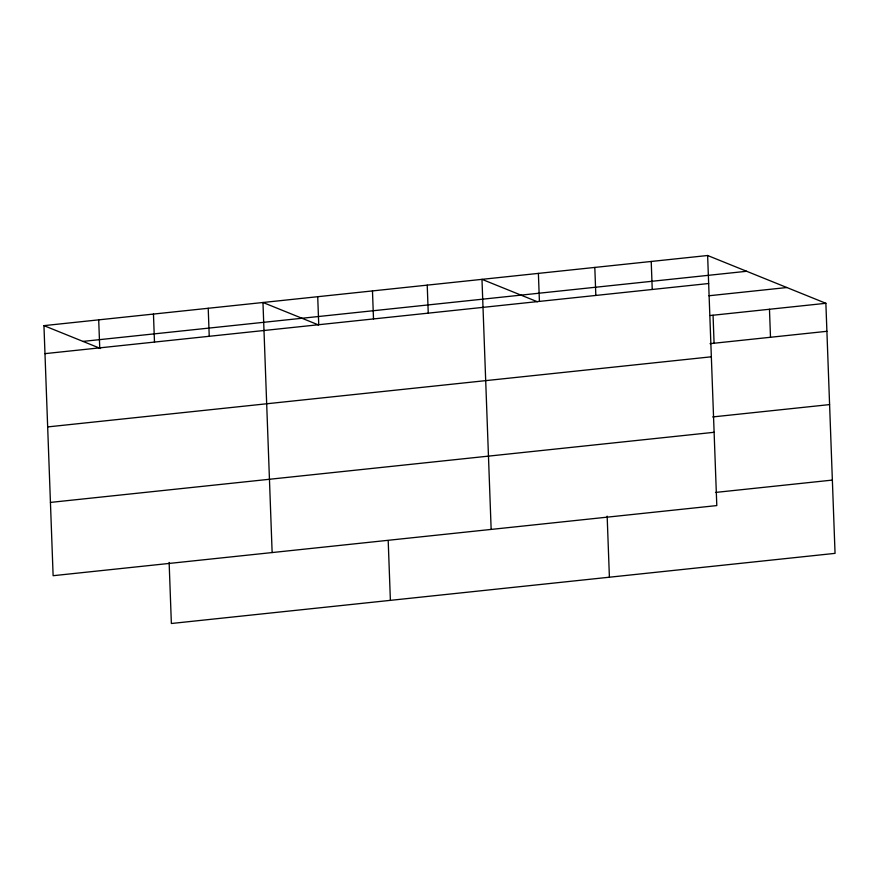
<?xml version="1.0" encoding="UTF-8"?>
<svg xmlns="http://www.w3.org/2000/svg" width="879" height="879" viewBox="0 0 879 879"><rect width="100%" height="100%" fill="white"/><g stroke="black" fill="none" stroke-linecap="round" stroke-linejoin="round"><path stroke-width="1.32" d="M707.628 255.503L716.803 505.579L53.125 575.701L43.95 325.637L707.628 255.503L825.875 303.299L835.05 553.363L171.372 623.497L169.131 562.428M82.978 341.404L746.656 271.281M44.972 353.644L708.661 283.521M708.957 295.762L786.859 287.532M710.364 315.506L825.875 303.299M710.056 343.656L826.908 331.306M47.664 426.919L711.342 356.797M712.737 416.932L829.589 404.593M50.433 502.414L714.111 432.292M715.506 492.438L832.358 480.088M537.333 301.728L481.978 279.346L491.152 529.411M318.319 324.867L262.964 302.486L272.138 552.561M43.95 325.637L100.558 348.513M769.466 309.265L770.498 337.272M713.056 315.22L714.078 343.228M651.218 261.47L652.24 289.477M607.158 516.149L609.4 577.206M594.808 267.425L595.83 295.443M538.387 273.391L539.42 301.398M427.227 285.137L428.249 313.144M388.199 540.64L390.386 600.357M372.476 290.916L373.498 318.934M317.715 296.706L318.747 324.714M208.213 308.276L209.235 336.283M153.462 314.056L154.484 342.074M98.701 319.846L99.734 347.853"/></g></svg>
